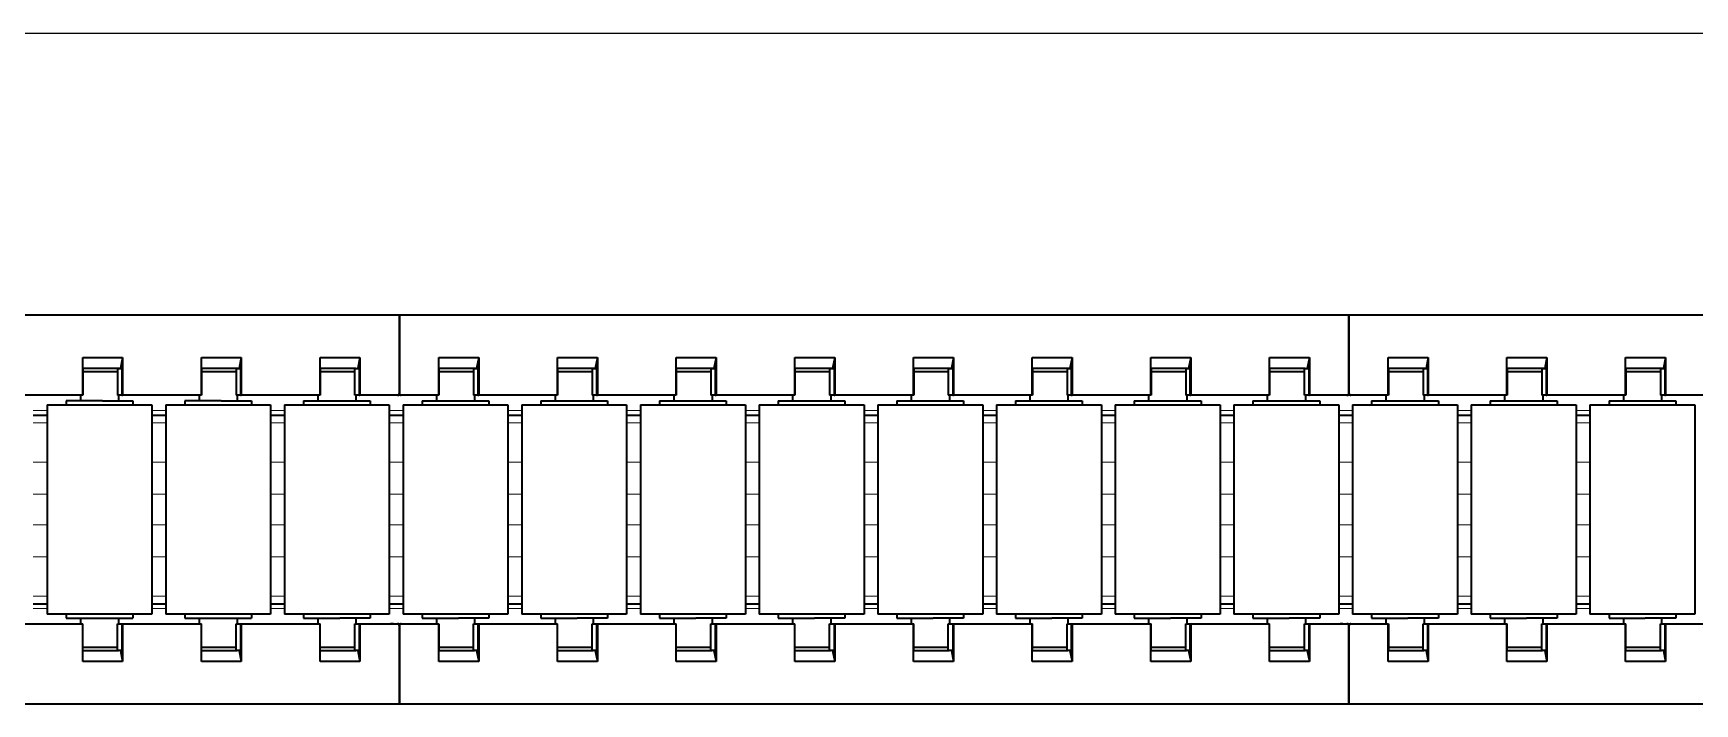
# Model space of a CAD drawing. Header units: inches. Extents: x 185496 to 352137, y 107182 to 179410.
# Drawn here: x 237867.9 to 238042.2, y 165834.1 to 165904.5 of the extents above; entities that cross this region are included whole.
import ezdxf

# ---------------------------------------------------------------- set-up
doc = ezdxf.new("R2010")
doc.units = ezdxf.units.IN
doc.header["$MEASUREMENT"] = 0

# ---------------------------------------------------------------- blocks, each defined once
blk = doc.blocks.new('liaojia')
at = {"color": 7, "lineweight": 35, "ltscale": 0.249049}
for p, q in [((799665.87, -279745.08), (799665.87, -279844.7)), ((799706.67, -279844.7), (799706.67, -279745.08)), ((799665.87, -279844.7), (799665.87, -279944.32)), ((799706.67, -279944.32), (799706.67, -279844.7)), ((799665.87, -279944.32), (799665.87, -280043.94)), ((799706.67, -280043.94), (799706.67, -279944.32))]:
    blk.add_line(p, q, dxfattribs=at)
at = {"color": 7, "lineweight": 35, "ltscale": 0.020671}
for p, q in [((799674.27, -279803.21), (799674.27, -279811.48)), ((799698.27, -279811.48), (799698.27, -279803.21)), ((799674.27, -279815.66), (799674.27, -279823.93)), ((799698.27, -279823.93), (799698.27, -279815.66)), ((799674.27, -279828.12), (799674.27, -279836.39)), ((799698.27, -279836.39), (799698.27, -279828.12)), ((799674.27, -279853.02), (799674.27, -279861.29)), ((799698.27, -279861.29), (799698.27, -279853.02)), ((799674.27, -279865.47), (799674.27, -279873.74)), ((799698.27, -279873.74), (799698.27, -279865.47)), ((799674.27, -279877.93), (799674.27, -279886.2)), ((799698.27, -279886.2), (799698.27, -279877.93)), ((799674.27, -279890.38), (799674.27, -279898.65)), ((799698.27, -279898.65), (799698.27, -279890.38)), ((799674.27, -279902.83), (799674.27, -279911.1)), ((799698.27, -279911.1), (799698.27, -279902.83)), ((799674.27, -279915.28), (799674.27, -279923.55)), ((799698.27, -279923.55), (799698.27, -279915.28)), ((799674.27, -279927.74), (799674.27, -279936)), ((799698.27, -279936), (799698.27, -279927.74)), ((799674.27, -279952.64), (799674.27, -279960.91)), ((799698.27, -279960.91), (799698.27, -279952.64)), ((799674.27, -279965.09), (799674.27, -279973.36)), ((799698.27, -279973.36), (799698.27, -279965.09)), ((799674.27, -279977.55), (799674.27, -279985.81)), ((799698.27, -279985.81), (799698.27, -279977.55))]:
    blk.add_line(p, q, dxfattribs=at)
at = {"color": 7, "lineweight": 35, "ltscale": 0.012551}
for p, q in [((799675.27, -279813.42), (799675.27, -279808.4)), ((799697.27, -279808.4), (799697.27, -279813.42)), ((799675.27, -279825.88), (799675.27, -279820.86)), ((799697.27, -279820.86), (799697.27, -279825.88)), ((799675.27, -279838.33), (799675.27, -279833.31)), ((799697.27, -279833.31), (799697.27, -279838.33)), ((799675.27, -279863.23), (799675.27, -279858.21)), ((799697.27, -279858.21), (799697.27, -279863.23)), ((799675.27, -279875.69), (799675.27, -279870.67)), ((799697.27, -279870.67), (799697.27, -279875.69)), ((799675.27, -279913.04), (799675.27, -279908.02)), ((799697.27, -279908.02), (799697.27, -279913.04)), ((799675.27, -279925.5), (799675.27, -279920.48)), ((799697.27, -279920.48), (799697.27, -279925.5)), ((799675.27, -279962.85), (799675.27, -279957.83)), ((799697.27, -279957.83), (799697.27, -279962.85))]:
    blk.add_line(p, q, dxfattribs=at)
at = {"color": 7, "lineweight": 35, "ltscale": 0.055}
for p, q in [((799675.27, -279808.4), (799697.27, -279808.4)), ((799675.27, -279819.4), (799697.27, -279819.4)), ((799675.27, -279820.86), (799697.27, -279820.86)), ((799675.27, -279831.86), (799697.27, -279831.86)), ((799675.27, -279833.31), (799697.27, -279833.31)), ((799675.27, -279844.31), (799697.27, -279844.31)), ((799675.27, -279845.76), (799697.27, -279845.76)), ((799675.27, -279856.76), (799697.27, -279856.76)), ((799675.27, -279858.21), (799697.27, -279858.21)), ((799675.27, -279869.21), (799697.27, -279869.21)), ((799675.27, -279870.67), (799697.27, -279870.67)), ((799675.27, -279881.67), (799697.27, -279881.67)), ((799675.27, -279883.12), (799697.27, -279883.12)), ((799675.27, -279894.12), (799697.27, -279894.12)), ((799675.27, -279895.57), (799697.27, -279895.57)), ((799675.27, -279906.57), (799697.27, -279906.57)), ((799675.27, -279908.02), (799697.27, -279908.02)), ((799675.27, -279919.02), (799697.27, -279919.02)), ((799675.27, -279920.48), (799697.27, -279920.48)), ((799675.27, -279931.48), (799697.27, -279931.48)), ((799675.27, -279932.93), (799697.27, -279932.93)), ((799675.27, -279943.93), (799697.27, -279943.93)), ((799675.27, -279945.38), (799697.27, -279945.38)), ((799675.27, -279956.38), (799697.27, -279956.38)), ((799675.27, -279957.83), (799697.27, -279957.83)), ((799675.27, -279968.83), (799697.27, -279968.83)), ((799675.27, -279970.29), (799697.27, -279970.29)), ((799675.27, -279981.29), (799697.27, -279981.29))]:
    blk.add_line(p, q, dxfattribs=at)
at = {"color": 7, "lineweight": 35, "ltscale": 0.007987}
for p, q in [((799674.87, -279813.6), (799674.87, -279810.4)), ((799697.67, -279810.4), (799697.67, -279813.6)), ((799674.87, -279826.05), (799674.87, -279822.86)), ((799697.67, -279822.86), (799697.67, -279826.05)), ((799674.87, -279850.96), (799674.87, -279847.76)), ((799697.67, -279847.76), (799697.67, -279850.96)), ((799674.87, -279863.41), (799674.87, -279860.21)), ((799697.67, -279860.21), (799697.67, -279863.41)), ((799674.87, -279875.86), (799674.87, -279872.67)), ((799697.67, -279872.67), (799697.67, -279875.86)), ((799674.87, -279888.31), (799674.87, -279885.12)), ((799697.67, -279885.12), (799697.67, -279888.31)), ((799674.87, -279900.77), (799674.87, -279897.57)), ((799697.67, -279897.57), (799697.67, -279900.77)), ((799674.87, -279913.22), (799674.87, -279910.02)), ((799697.67, -279910.02), (799697.67, -279913.22)), ((799674.87, -279925.67), (799674.87, -279922.48)), ((799697.67, -279922.48), (799697.67, -279925.67)), ((799674.87, -279938.12), (799674.87, -279934.93)), ((799697.67, -279934.93), (799697.67, -279938.12)), ((799674.87, -279950.58), (799674.87, -279947.38)), ((799697.67, -279947.38), (799697.67, -279950.58)), ((799674.87, -279963.03), (799674.87, -279959.83)), ((799697.67, -279963.03), (799697.67, -279959.83))]:
    blk.add_line(p, q, dxfattribs=at)
at = {"color": 7, "lineweight": 35, "ltscale": 0.000999832}
for p, q in [((799674.87, -279810.4), (799675.27, -279810.4)), ((799674.87, -279817.4), (799675.27, -279817.4)), ((799674.87, -279822.86), (799675.27, -279822.86)), ((799674.87, -279829.86), (799675.27, -279829.86)), ((799674.87, -279835.31), (799675.27, -279835.31)), ((799674.87, -279842.31), (799675.27, -279842.31)), ((799674.87, -279847.76), (799675.27, -279847.76)), ((799674.87, -279854.76), (799675.27, -279854.76)), ((799674.87, -279860.21), (799675.27, -279860.21)), ((799674.87, -279867.21), (799675.27, -279867.21)), ((799674.87, -279872.67), (799675.27, -279872.67)), ((799674.87, -279879.67), (799675.27, -279879.67)), ((799674.87, -279885.12), (799675.27, -279885.12)), ((799674.87, -279892.12), (799675.27, -279892.12)), ((799674.87, -279897.57), (799675.27, -279897.57)), ((799674.87, -279904.57), (799675.27, -279904.57)), ((799674.87, -279910.02), (799675.27, -279910.02)), ((799674.87, -279917.02), (799675.27, -279917.02)), ((799674.87, -279922.48), (799675.27, -279922.48)), ((799674.87, -279929.48), (799675.27, -279929.48)), ((799674.87, -279934.93), (799675.27, -279934.93)), ((799674.87, -279941.93), (799675.27, -279941.93)), ((799674.87, -279947.38), (799675.27, -279947.38)), ((799674.87, -279954.38), (799675.27, -279954.38)), ((799674.87, -279959.83), (799675.27, -279959.83)), ((799674.87, -279966.83), (799675.27, -279966.83)), ((799674.87, -279972.29), (799675.27, -279972.29)), ((799674.87, -279979.29), (799675.27, -279979.29))]:
    blk.add_line(p, q, dxfattribs=at)
at = {"color": 7, "lineweight": 35, "ltscale": 0.001}
for p, q in [((799697.27, -279810.4), (799697.67, -279810.4)), ((799697.27, -279817.4), (799697.67, -279817.4)), ((799697.27, -279822.86), (799697.67, -279822.86)), ((799697.27, -279829.86), (799697.67, -279829.86)), ((799697.27, -279835.31), (799697.67, -279835.31)), ((799697.27, -279842.31), (799697.67, -279842.31)), ((799697.27, -279847.76), (799697.67, -279847.76)), ((799697.27, -279854.76), (799697.67, -279854.76)), ((799697.27, -279860.21), (799697.67, -279860.21)), ((799697.27, -279867.21), (799697.67, -279867.21)), ((799697.27, -279872.67), (799697.67, -279872.67)), ((799697.27, -279879.67), (799697.67, -279879.67)), ((799697.27, -279885.12), (799697.67, -279885.12)), ((799697.27, -279892.12), (799697.67, -279892.12)), ((799697.27, -279897.57), (799697.67, -279897.57)), ((799697.27, -279904.57), (799697.67, -279904.57)), ((799697.27, -279910.02), (799697.67, -279910.02)), ((799697.27, -279917.02), (799697.67, -279917.02)), ((799697.27, -279922.48), (799697.67, -279922.48)), ((799697.27, -279929.48), (799697.67, -279929.48)), ((799697.27, -279934.93), (799697.67, -279934.93)), ((799697.27, -279941.93), (799697.67, -279941.93)), ((799697.27, -279947.38), (799697.67, -279947.38)), ((799697.27, -279954.38), (799697.67, -279954.38)), ((799697.27, -279959.83), (799697.67, -279959.83)), ((799697.27, -279966.83), (799697.67, -279966.83)), ((799697.27, -279972.29), (799697.67, -279972.29)), ((799697.27, -279979.29), (799697.67, -279979.29))]:
    blk.add_line(p, q, dxfattribs=at)
at = {"color": 7, "lineweight": 35, "ltscale": 0.002965}
for p, q in [((799670.31, -279811.48), (799671.47, -279811.7)), ((799701.07, -279811.7), (799702.24, -279811.48)), ((799670.31, -279823.93), (799671.47, -279824.15)), ((799701.07, -279824.15), (799702.24, -279823.93)), ((799670.31, -279836.39), (799671.47, -279836.6)), ((799701.07, -279836.6), (799702.24, -279836.39)), ((799670.31, -279848.84), (799671.47, -279849.06)), ((799701.07, -279849.06), (799702.24, -279848.84)), ((799670.31, -279861.29), (799671.47, -279861.51)), ((799701.07, -279861.51), (799702.24, -279861.29)), ((799670.31, -279873.74), (799671.47, -279873.96)), ((799701.07, -279873.96), (799702.24, -279873.74)), ((799670.31, -279886.2), (799671.47, -279886.41)), ((799701.07, -279886.41), (799702.24, -279886.2)), ((799670.31, -279898.65), (799671.47, -279898.87)), ((799701.07, -279898.87), (799702.24, -279898.65)), ((799670.31, -279911.1), (799671.47, -279911.32)), ((799701.07, -279911.32), (799702.24, -279911.1)), ((799670.31, -279923.55), (799671.47, -279923.77)), ((799701.07, -279923.77), (799702.24, -279923.55)), ((799670.31, -279936), (799671.47, -279936.22)), ((799701.07, -279936.22), (799702.24, -279936)), ((799670.31, -279948.46), (799671.47, -279948.68)), ((799701.07, -279948.68), (799702.24, -279948.46)), ((799670.31, -279960.91), (799671.47, -279961.13)), ((799701.07, -279961.13), (799702.24, -279960.91)), ((799670.31, -279973.36), (799671.47, -279973.58)), ((799701.07, -279973.58), (799702.24, -279973.36))]:
    blk.add_line(p, q, dxfattribs=at)
at = {"color": 7, "lineweight": 35, "ltscale": 0.009914}
for p, q in [((799670.31, -279811.48), (799674.27, -279811.48)), ((799698.27, -279811.48), (799702.24, -279811.48)), ((799674.27, -279815.66), (799670.31, -279815.66)), ((799702.24, -279815.66), (799698.27, -279815.66)), ((799670.31, -279823.93), (799674.27, -279823.93)), ((799698.27, -279823.93), (799702.24, -279823.93)), ((799674.27, -279828.12), (799670.31, -279828.12)), ((799702.24, -279828.12), (799698.27, -279828.12)), ((799670.31, -279836.39), (799674.27, -279836.39)), ((799698.27, -279836.39), (799702.24, -279836.39)), ((799674.27, -279840.57), (799670.31, -279840.57)), ((799702.24, -279840.57), (799698.27, -279840.57)), ((799670.31, -279848.84), (799674.27, -279848.84)), ((799698.27, -279848.84), (799702.24, -279848.84)), ((799674.27, -279853.02), (799670.31, -279853.02)), ((799702.24, -279853.02), (799698.27, -279853.02)), ((799670.31, -279861.29), (799674.27, -279861.29)), ((799698.27, -279861.29), (799702.24, -279861.29)), ((799674.27, -279865.47), (799670.31, -279865.47)), ((799702.24, -279865.47), (799698.27, -279865.47)), ((799670.31, -279873.74), (799674.27, -279873.74)), ((799698.27, -279873.74), (799702.24, -279873.74)), ((799674.27, -279877.93), (799670.31, -279877.93)), ((799702.24, -279877.93), (799698.27, -279877.93)), ((799670.31, -279886.2), (799674.27, -279886.2)), ((799698.27, -279886.2), (799702.24, -279886.2)), ((799674.27, -279890.38), (799670.31, -279890.38)), ((799702.24, -279890.38), (799698.27, -279890.38)), ((799670.31, -279898.65), (799674.27, -279898.65)), ((799698.27, -279898.65), (799702.24, -279898.65)), ((799674.27, -279902.83), (799670.31, -279902.83)), ((799702.24, -279902.83), (799698.27, -279902.83)), ((799670.31, -279911.1), (799674.27, -279911.1)), ((799698.27, -279911.1), (799702.24, -279911.1)), ((799674.27, -279915.28), (799670.31, -279915.28)), ((799702.24, -279915.28), (799698.27, -279915.28)), ((799670.31, -279923.55), (799674.27, -279923.55)), ((799698.27, -279923.55), (799702.24, -279923.55)), ((799674.27, -279927.74), (799670.31, -279927.74)), ((799702.24, -279927.74), (799698.27, -279927.74)), ((799670.31, -279936), (799674.27, -279936)), ((799698.27, -279936), (799702.24, -279936)), ((799674.27, -279940.19), (799670.31, -279940.19)), ((799702.24, -279940.19), (799698.27, -279940.19)), ((799670.31, -279948.46), (799674.27, -279948.46)), ((799698.27, -279948.46), (799702.24, -279948.46)), ((799674.27, -279952.64), (799670.31, -279952.64)), ((799702.24, -279952.64), (799698.27, -279952.64)), ((799670.31, -279960.91), (799674.27, -279960.91)), ((799698.27, -279960.91), (799702.24, -279960.91)), ((799674.27, -279965.09), (799670.31, -279965.09)), ((799702.24, -279965.09), (799698.27, -279965.09)), ((799670.31, -279973.36), (799674.27, -279973.36)), ((799698.27, -279973.36), (799702.24, -279973.36)), ((799674.27, -279977.55), (799670.31, -279977.55)), ((799702.24, -279977.55), (799698.27, -279977.55))]:
    blk.add_line(p, q, dxfattribs=at)
at = {"color": 7, "lineweight": 35, "ltscale": 0.01046}
for p, q in [((799670.31, -279815.66), (799670.31, -279811.48)), ((799702.24, -279811.48), (799702.24, -279815.66)), ((799670.31, -279828.12), (799670.31, -279823.93)), ((799702.24, -279823.93), (799702.24, -279828.12)), ((799670.31, -279840.57), (799670.31, -279836.39)), ((799702.24, -279836.39), (799702.24, -279840.57)), ((799670.31, -279853.02), (799670.31, -279848.84)), ((799702.24, -279848.84), (799702.24, -279853.02)), ((799670.31, -279865.47), (799670.31, -279861.29)), ((799702.24, -279861.29), (799702.24, -279865.47)), ((799670.31, -279877.93), (799670.31, -279873.74)), ((799702.24, -279873.74), (799702.24, -279877.93)), ((799670.31, -279890.38), (799670.31, -279886.2)), ((799702.24, -279886.2), (799702.24, -279890.38)), ((799670.31, -279902.83), (799670.31, -279898.65)), ((799702.24, -279898.65), (799702.24, -279902.83)), ((799670.31, -279915.28), (799670.31, -279911.1)), ((799702.24, -279911.1), (799702.24, -279915.28)), ((799670.31, -279927.74), (799670.31, -279923.55)), ((799702.24, -279923.55), (799702.24, -279927.74)), ((799670.31, -279940.19), (799670.31, -279936)), ((799702.24, -279936), (799702.24, -279940.19)), ((799670.31, -279952.64), (799670.31, -279948.46)), ((799702.24, -279948.46), (799702.24, -279952.64)), ((799670.31, -279965.09), (799670.31, -279960.91)), ((799702.24, -279960.91), (799702.24, -279965.09)), ((799670.31, -279977.55), (799670.31, -279973.36)), ((799702.24, -279973.36), (799702.24, -279977.55))]:
    blk.add_line(p, q, dxfattribs=at)
at = {"color": 7, "lineweight": 35, "ltscale": 0.007}
for p, q in [((799671.47, -279811.56), (799674.27, -279811.56)), ((799671.47, -279812.01), (799674.27, -279812.01)), ((799698.27, -279811.56), (799701.07, -279811.56)), ((799701.07, -279812.01), (799698.27, -279812.01)), ((799671.47, -279815.65), (799674.27, -279815.65)), ((799701.07, -279815.65), (799698.27, -279815.65)), ((799671.47, -279824.01), (799674.27, -279824.01)), ((799671.47, -279824.46), (799674.27, -279824.46)), ((799698.27, -279824.01), (799701.07, -279824.01)), ((799701.07, -279824.46), (799698.27, -279824.46)), ((799671.47, -279828.1), (799674.27, -279828.1)), ((799701.07, -279828.1), (799698.27, -279828.1)), ((799671.47, -279836.46), (799674.27, -279836.46)), ((799671.47, -279836.92), (799674.27, -279836.92)), ((799698.27, -279836.46), (799701.07, -279836.46)), ((799701.07, -279836.92), (799698.27, -279836.92)), ((799671.47, -279840.55), (799674.27, -279840.55)), ((799698.27, -279840.55), (799701.07, -279840.55)), ((799671.47, -279848.91), (799674.27, -279848.91)), ((799674.27, -279849.37), (799671.47, -279849.37)), ((799698.27, -279848.91), (799701.07, -279848.91)), ((799701.07, -279849.37), (799698.27, -279849.37)), ((799671.47, -279853.01), (799674.27, -279853.01)), ((799701.07, -279853.01), (799698.27, -279853.01)), ((799671.47, -279861.37), (799674.27, -279861.37)), ((799671.47, -279861.82), (799674.27, -279861.82)), ((799698.27, -279861.37), (799701.07, -279861.37)), ((799701.07, -279861.82), (799698.27, -279861.82)), ((799671.47, -279865.46), (799674.27, -279865.46)), ((799701.07, -279865.46), (799698.27, -279865.46)), ((799671.47, -279873.82), (799674.27, -279873.82)), ((799698.27, -279873.82), (799701.07, -279873.82)), ((799671.47, -279874.27), (799674.27, -279874.27)), ((799701.07, -279874.27), (799698.27, -279874.27)), ((799671.47, -279877.91), (799674.27, -279877.91)), ((799701.07, -279877.91), (799698.27, -279877.91)), ((799671.47, -279886.27), (799674.27, -279886.27)), ((799698.27, -279886.27), (799701.07, -279886.27)), ((799671.47, -279886.73), (799674.27, -279886.73)), ((799701.07, -279886.73), (799698.27, -279886.73)), ((799671.47, -279890.36), (799674.27, -279890.36)), ((799701.07, -279890.36), (799698.27, -279890.36)), ((799671.47, -279898.72), (799674.27, -279898.72)), ((799671.47, -279899.18), (799674.27, -279899.18)), ((799698.27, -279898.72), (799701.07, -279898.72)), ((799701.07, -279899.18), (799698.27, -279899.18)), ((799671.47, -279902.82), (799674.27, -279902.82)), ((799701.07, -279902.82), (799698.27, -279902.82)), ((799671.47, -279911.18), (799674.27, -279911.18)), ((799671.47, -279911.63), (799674.27, -279911.63)), ((799698.27, -279911.18), (799701.07, -279911.18)), ((799701.07, -279911.63), (799698.27, -279911.63)), ((799671.47, -279915.27), (799674.27, -279915.27)), ((799701.07, -279915.27), (799698.27, -279915.27)), ((799671.47, -279923.63), (799674.27, -279923.63)), ((799671.47, -279924.08), (799674.27, -279924.08)), ((799698.27, -279923.63), (799701.07, -279923.63)), ((799701.07, -279924.08), (799698.27, -279924.08)), ((799671.47, -279927.72), (799674.27, -279927.72)), ((799701.07, -279927.72), (799698.27, -279927.72)), ((799671.47, -279936.08), (799674.27, -279936.08)), ((799671.47, -279936.54), (799674.27, -279936.54)), ((799698.27, -279936.08), (799701.07, -279936.08)), ((799701.07, -279936.54), (799698.27, -279936.54)), ((799671.47, -279940.17), (799674.27, -279940.17)), ((799698.27, -279940.17), (799701.07, -279940.17)), ((799671.47, -279948.53), (799674.27, -279948.53)), ((799674.27, -279948.99), (799671.47, -279948.99)), ((799698.27, -279948.53), (799701.07, -279948.53)), ((799701.07, -279948.99), (799698.27, -279948.99)), ((799671.47, -279952.62), (799674.27, -279952.62)), ((799701.07, -279952.62), (799698.27, -279952.62)), ((799671.47, -279960.98), (799674.27, -279960.98)), ((799698.27, -279960.98), (799701.07, -279960.98)), ((799671.47, -279961.44), (799674.27, -279961.44)), ((799701.07, -279961.44), (799698.27, -279961.44)), ((799671.47, -279965.08), (799674.27, -279965.08)), ((799701.07, -279965.08), (799698.27, -279965.08)), ((799671.47, -279973.44), (799674.27, -279973.44)), ((799698.27, -279973.44), (799701.07, -279973.44)), ((799671.47, -279973.89), (799674.27, -279973.89)), ((799701.07, -279973.89), (799698.27, -279973.89)), ((799671.47, -279977.53), (799674.27, -279977.53)), ((799701.07, -279977.53), (799698.27, -279977.53))]:
    blk.add_line(p, q, dxfattribs=at)
at = {"color": 7, "lineweight": 35, "ltscale": 0.000893784}
for p, q in [((799671.47, -279811.91), (799671.47, -279811.56)), ((799701.07, -279811.56), (799701.07, -279811.91)), ((799671.47, -279836.82), (799671.47, -279836.46)), ((799701.07, -279836.46), (799701.07, -279836.82)), ((799671.47, -279849.27), (799671.47, -279848.91)), ((799701.07, -279848.91), (799701.07, -279849.27)), ((799671.47, -279886.63), (799671.47, -279886.27)), ((799701.07, -279886.27), (799701.07, -279886.63)), ((799671.47, -279936.44), (799671.47, -279936.08)), ((799701.07, -279936.08), (799701.07, -279936.44))]:
    blk.add_line(p, q, dxfattribs=at)
at = {"color": 7, "lineweight": 35, "ltscale": 0.000357056}
for p, q in [((799671.47, -279811.7), (799671.47, -279811.56)), ((799671.47, -279824.15), (799671.47, -279824.01)), ((799671.47, -279861.51), (799671.47, -279861.37)), ((799671.47, -279911.32), (799671.47, -279911.18))]:
    blk.add_line(p, q, dxfattribs=at)
at = {"color": 7, "lineweight": 35, "ltscale": 0.000536728}
blk.add_line((799671.47, -279811.7), (799671.47, -279811.91), dxfattribs=at)
at = {"color": 7, "lineweight": 35, "ltscale": 0.009386}
for p, q in [((799671.47, -279811.91), (799671.47, -279815.67)), ((799701.07, -279815.67), (799701.07, -279811.91)), ((799671.47, -279824.37), (799671.47, -279828.12)), ((799701.07, -279828.12), (799701.07, -279824.37)), ((799671.47, -279836.82), (799671.47, -279840.57)), ((799701.07, -279840.57), (799701.07, -279836.82)), ((799671.47, -279849.27), (799671.47, -279853.02)), ((799701.07, -279853.02), (799701.07, -279849.27)), ((799671.47, -279861.72), (799671.47, -279865.48)), ((799701.07, -279865.48), (799701.07, -279861.72)), ((799671.47, -279874.18), (799671.47, -279877.93)), ((799701.07, -279877.93), (799701.07, -279874.18)), ((799671.47, -279886.63), (799671.47, -279890.38)), ((799701.07, -279890.38), (799701.07, -279886.63)), ((799671.47, -279899.08), (799671.47, -279902.83)), ((799701.07, -279902.83), (799701.07, -279899.08)), ((799671.47, -279911.53), (799671.47, -279915.29)), ((799701.07, -279915.29), (799701.07, -279911.53)), ((799671.47, -279923.99), (799671.47, -279927.74)), ((799701.07, -279927.74), (799701.07, -279923.99)), ((799671.47, -279936.44), (799671.47, -279940.19)), ((799701.07, -279940.19), (799701.07, -279936.44)), ((799671.47, -279948.89), (799671.47, -279952.64)), ((799701.07, -279952.64), (799701.07, -279948.89)), ((799671.47, -279961.34), (799671.47, -279965.1)), ((799701.07, -279965.1), (799701.07, -279961.34)), ((799671.47, -279973.79), (799671.47, -279977.55)), ((799701.07, -279977.55), (799701.07, -279973.79))]:
    blk.add_line(p, q, dxfattribs=at)
at = {"color": 7, "lineweight": 35, "ltscale": 0.005169}
for p, q in [((799671.77, -279814.08), (799671.77, -279812.01)), ((799671.77, -279851.44), (799671.77, -279849.37)), ((799671.77, -279951.05), (799671.77, -279948.99))]:
    blk.add_line(p, q, dxfattribs=at)
at = {"color": 7, "lineweight": 35, "ltscale": 0.004297}
for p, q in [((799671.77, -279813.73), (799671.77, -279812.01)), ((799700.77, -279812.01), (799700.77, -279813.73)), ((799671.77, -279838.63), (799671.77, -279836.92)), ((799700.77, -279836.92), (799700.77, -279838.63)), ((799671.77, -279851.09), (799671.77, -279849.37)), ((799700.77, -279849.37), (799700.77, -279851.09)), ((799671.77, -279863.54), (799671.77, -279861.82)), ((799700.77, -279861.82), (799700.77, -279863.54)), ((799671.77, -279875.99), (799671.77, -279874.27)), ((799700.77, -279874.27), (799700.77, -279875.99)), ((799671.77, -279888.44), (799671.77, -279886.73)), ((799700.77, -279886.73), (799700.77, -279888.44)), ((799671.77, -279900.9), (799671.77, -279899.18)), ((799700.77, -279899.18), (799700.77, -279900.9)), ((799671.77, -279913.35), (799671.77, -279911.63)), ((799700.77, -279911.63), (799700.77, -279913.35)), ((799671.77, -279925.8), (799671.77, -279924.08)), ((799700.77, -279924.08), (799700.77, -279925.8)), ((799671.77, -279938.25), (799671.77, -279936.54)), ((799700.77, -279936.54), (799700.77, -279938.25)), ((799671.77, -279950.71), (799671.77, -279948.99)), ((799700.77, -279948.99), (799700.77, -279950.71)), ((799671.77, -279963.16), (799671.77, -279961.44)), ((799700.77, -279961.44), (799700.77, -279963.16)), ((799671.77, -279975.61), (799671.77, -279973.89)), ((799700.77, -279973.89), (799700.77, -279975.61))]:
    blk.add_line(p, q, dxfattribs=at)
at = {"color": 7, "lineweight": 35, "ltscale": 0.000187683}
for p, q in [((799674.27, -279811.56), (799674.27, -279811.48)), ((799698.27, -279811.56), (799698.27, -279811.48)), ((799674.27, -279824.01), (799674.27, -279823.93)), ((799698.27, -279824.01), (799698.27, -279823.93)), ((799674.27, -279861.37), (799674.27, -279861.29)), ((799698.27, -279861.37), (799698.27, -279861.29)), ((799674.27, -279911.18), (799674.27, -279911.1)), ((799698.27, -279911.18), (799698.27, -279911.1))]:
    blk.add_line(p, q, dxfattribs=at)
at = {"color": 7, "lineweight": 35, "ltscale": 0.001138}
for p, q in [((799674.27, -279811.56), (799674.27, -279812.01)), ((799698.27, -279812.01), (799698.27, -279811.56)), ((799674.27, -279824.01), (799674.27, -279824.46)), ((799698.27, -279824.46), (799698.27, -279824.01)), ((799674.27, -279836.46), (799674.27, -279836.92)), ((799698.27, -279836.92), (799698.27, -279836.46)), ((799674.27, -279848.91), (799674.27, -279849.37)), ((799698.27, -279849.37), (799698.27, -279848.91)), ((799674.27, -279861.37), (799674.27, -279861.82)), ((799698.27, -279861.82), (799698.27, -279861.37)), ((799674.27, -279873.82), (799674.27, -279874.27)), ((799698.27, -279874.27), (799698.27, -279873.82)), ((799674.27, -279886.27), (799674.27, -279886.73)), ((799698.27, -279886.73), (799698.27, -279886.27)), ((799674.27, -279898.72), (799674.27, -279899.18)), ((799698.27, -279899.18), (799698.27, -279898.72)), ((799674.27, -279911.18), (799674.27, -279911.63)), ((799698.27, -279911.63), (799698.27, -279911.18)), ((799674.27, -279923.63), (799674.27, -279924.08)), ((799698.27, -279924.08), (799698.27, -279923.63)), ((799674.27, -279936.08), (799674.27, -279936.54)), ((799698.27, -279936.54), (799698.27, -279936.08)), ((799674.27, -279948.53), (799674.27, -279948.99)), ((799698.27, -279948.99), (799698.27, -279948.53)), ((799674.27, -279960.98), (799674.27, -279961.44)), ((799698.27, -279961.44), (799698.27, -279960.98)), ((799674.27, -279973.44), (799674.27, -279973.89)), ((799698.27, -279973.89), (799698.27, -279973.44))]:
    blk.add_line(p, q, dxfattribs=at)
at = {"color": 7, "lineweight": 35, "ltscale": 0.0015}
for p, q in [((799674.27, -279811.9), (799674.87, -279811.9)), ((799697.67, -279811.9), (799698.27, -279811.9)), ((799674.27, -279815.9), (799674.87, -279815.9)), ((799697.67, -279815.9), (799698.27, -279815.9)), ((799674.27, -279824.36), (799674.87, -279824.36)), ((799697.67, -279824.36), (799698.27, -279824.36)), ((799674.27, -279828.36), (799674.87, -279828.36)), ((799697.67, -279828.36), (799698.27, -279828.36)), ((799674.27, -279836.81), (799674.87, -279836.81)), ((799697.67, -279836.81), (799698.27, -279836.81)), ((799674.27, -279840.81), (799674.87, -279840.81)), ((799697.67, -279840.81), (799698.27, -279840.81)), ((799674.27, -279849.26), (799674.87, -279849.26)), ((799697.67, -279849.26), (799698.27, -279849.26)), ((799674.27, -279853.26), (799674.87, -279853.26)), ((799697.67, -279853.26), (799698.27, -279853.26)), ((799674.27, -279861.71), (799674.87, -279861.71)), ((799697.67, -279861.71), (799698.27, -279861.71)), ((799674.27, -279865.71), (799674.87, -279865.71)), ((799697.67, -279865.71), (799698.27, -279865.71)), ((799674.27, -279874.17), (799674.87, -279874.17)), ((799697.67, -279874.17), (799698.27, -279874.17)), ((799674.27, -279878.17), (799674.87, -279878.17)), ((799697.67, -279878.17), (799698.27, -279878.17)), ((799674.27, -279886.62), (799674.87, -279886.62)), ((799697.67, -279886.62), (799698.27, -279886.62)), ((799674.27, -279890.62), (799674.87, -279890.62)), ((799697.67, -279890.62), (799698.27, -279890.62)), ((799674.27, -279899.07), (799674.87, -279899.07)), ((799697.67, -279899.07), (799698.27, -279899.07)), ((799674.27, -279903.07), (799674.87, -279903.07)), ((799697.67, -279903.07), (799698.27, -279903.07)), ((799674.27, -279911.52), (799674.87, -279911.52)), ((799697.67, -279911.52), (799698.27, -279911.52)), ((799674.27, -279915.52), (799674.87, -279915.52)), ((799697.67, -279915.52), (799698.27, -279915.52)), ((799674.27, -279923.98), (799674.87, -279923.98)), ((799697.67, -279923.98), (799698.27, -279923.98)), ((799674.27, -279927.98), (799674.87, -279927.98)), ((799697.67, -279927.98), (799698.27, -279927.98)), ((799674.27, -279936.43), (799674.87, -279936.43)), ((799697.67, -279936.43), (799698.27, -279936.43)), ((799674.27, -279940.43), (799674.87, -279940.43)), ((799697.67, -279940.43), (799698.27, -279940.43)), ((799674.27, -279948.88), (799674.87, -279948.88)), ((799697.67, -279948.88), (799698.27, -279948.88)), ((799674.27, -279952.88), (799674.87, -279952.88)), ((799697.67, -279952.88), (799698.27, -279952.88)), ((799674.27, -279961.33), (799674.87, -279961.33)), ((799697.67, -279961.33), (799698.27, -279961.33)), ((799674.27, -279965.33), (799674.87, -279965.33)), ((799697.67, -279965.33), (799698.27, -279965.33)), ((799674.27, -279973.79), (799674.87, -279973.79)), ((799697.67, -279973.79), (799698.27, -279973.79)), ((799674.27, -279977.79), (799674.87, -279977.79)), ((799697.67, -279977.79), (799698.27, -279977.79))]:
    blk.add_line(p, q, dxfattribs=at)
at = {"color": 7, "lineweight": 35, "ltscale": 0.000243759}
for p, q in [((799701.07, -279812.01), (799701.07, -279811.91)), ((799701.07, -279836.92), (799701.07, -279836.82)), ((799701.07, -279849.37), (799701.07, -279849.27)), ((799701.07, -279886.73), (799701.07, -279886.63)), ((799701.07, -279911.63), (799701.07, -279911.53)), ((799701.07, -279936.54), (799701.07, -279936.44)), ((799701.07, -279973.89), (799701.07, -279973.79))]:
    blk.add_line(p, q, dxfattribs=at)
at = {"color": 7, "lineweight": 13, "ltscale": 0.009093}
for p, q in [((799701.07, -279815.65), (799701.07, -279812.01)), ((799701.07, -279828.1), (799701.07, -279824.46)), ((799701.07, -279840.55), (799701.07, -279836.92)), ((799701.07, -279853.01), (799701.07, -279849.37)), ((799701.07, -279865.46), (799701.07, -279861.82)), ((799701.07, -279877.91), (799701.07, -279874.27)), ((799701.07, -279890.36), (799701.07, -279886.73)), ((799701.07, -279902.82), (799701.07, -279899.18)), ((799701.07, -279915.27), (799701.07, -279911.63)), ((799701.07, -279927.72), (799701.07, -279924.08)), ((799701.07, -279940.17), (799701.07, -279936.54)), ((799701.07, -279952.62), (799701.07, -279948.99)), ((799701.07, -279965.08), (799701.07, -279961.44)), ((799701.07, -279977.53), (799701.07, -279973.89))]:
    blk.add_line(p, q, dxfattribs=at)
at = {"color": 7, "lineweight": 35, "ltscale": 0.004796}
for p, q in [((799671.77, -279815.65), (799671.77, -279813.73)), ((799700.77, -279813.73), (799700.77, -279815.65)), ((799671.77, -279840.55), (799671.77, -279838.63)), ((799700.77, -279838.63), (799700.77, -279840.55)), ((799671.77, -279853.01), (799671.77, -279851.09)), ((799700.77, -279851.09), (799700.77, -279853.01)), ((799671.77, -279865.46), (799671.77, -279863.54)), ((799700.77, -279863.54), (799700.77, -279865.46)), ((799671.77, -279877.91), (799671.77, -279875.99)), ((799700.77, -279875.99), (799700.77, -279877.91)), ((799671.77, -279890.36), (799671.77, -279888.44)), ((799700.77, -279888.44), (799700.77, -279890.36)), ((799671.77, -279902.82), (799671.77, -279900.9)), ((799700.77, -279900.9), (799700.77, -279902.82)), ((799671.77, -279915.27), (799671.77, -279913.35)), ((799700.77, -279913.35), (799700.77, -279915.27)), ((799671.77, -279927.72), (799671.77, -279925.8)), ((799700.77, -279925.8), (799700.77, -279927.72)), ((799671.77, -279940.17), (799671.77, -279938.25)), ((799700.77, -279938.25), (799700.77, -279940.17)), ((799671.77, -279952.62), (799671.77, -279950.71)), ((799700.77, -279950.71), (799700.77, -279952.62)), ((799671.77, -279965.08), (799671.77, -279963.16)), ((799700.77, -279963.16), (799700.77, -279965.08)), ((799671.77, -279977.53), (799671.77, -279975.61)), ((799700.77, -279975.61), (799700.77, -279977.53))]:
    blk.add_line(p, q, dxfattribs=at)
at = {"color": 7, "lineweight": 35, "ltscale": 0.003925}
for p, q in [((799671.77, -279815.65), (799671.77, -279814.08)), ((799671.77, -279828.1), (799671.77, -279826.53)), ((799671.77, -279840.55), (799671.77, -279838.98)), ((799671.77, -279853.01), (799671.77, -279851.44)), ((799671.77, -279865.46), (799671.77, -279863.89)), ((799671.77, -279877.91), (799671.77, -279876.34)), ((799671.77, -279890.36), (799671.77, -279888.79)), ((799671.77, -279902.82), (799671.77, -279901.25)), ((799671.77, -279915.27), (799671.77, -279913.7)), ((799671.77, -279927.72), (799671.77, -279926.15)), ((799671.77, -279940.17), (799671.77, -279938.6)), ((799671.77, -279952.62), (799671.77, -279951.05)), ((799671.77, -279965.08), (799671.77, -279963.51)), ((799671.77, -279977.53), (799671.77, -279975.96))]:
    blk.add_line(p, q, dxfattribs=at)
at = {"color": 7, "lineweight": 35, "ltscale": 0.009513}
for p, q in [((799674.87, -279817.4), (799674.87, -279813.6)), ((799697.67, -279817.4), (799697.67, -279813.6)), ((799674.87, -279829.86), (799674.87, -279826.05)), ((799697.67, -279829.86), (799697.67, -279826.05)), ((799674.87, -279842.31), (799674.87, -279838.5)), ((799697.67, -279842.31), (799697.67, -279838.5)), ((799674.87, -279854.76), (799674.87, -279850.96)), ((799697.67, -279854.76), (799697.67, -279850.96)), ((799674.87, -279867.21), (799674.87, -279863.41)), ((799697.67, -279867.21), (799697.67, -279863.41)), ((799674.87, -279879.67), (799674.87, -279875.86)), ((799697.67, -279879.67), (799697.67, -279875.86)), ((799674.87, -279892.12), (799674.87, -279888.31)), ((799697.67, -279892.12), (799697.67, -279888.31)), ((799674.87, -279904.57), (799674.87, -279900.77)), ((799697.67, -279904.57), (799697.67, -279900.77)), ((799674.87, -279917.02), (799674.87, -279913.22)), ((799697.67, -279917.02), (799697.67, -279913.22)), ((799674.87, -279929.48), (799674.87, -279925.67)), ((799697.67, -279929.48), (799697.67, -279925.67)), ((799674.87, -279941.93), (799674.87, -279938.12)), ((799697.67, -279941.93), (799697.67, -279938.12)), ((799674.87, -279954.38), (799674.87, -279950.58)), ((799697.67, -279954.38), (799697.67, -279950.58)), ((799674.87, -279963.03), (799674.87, -279966.83)), ((799697.67, -279966.83), (799697.67, -279963.03)), ((799674.87, -279975.48), (799674.87, -279979.29)), ((799697.67, -279979.29), (799697.67, -279975.48))]:
    blk.add_line(p, q, dxfattribs=at)
at = {"color": 7, "lineweight": 35, "ltscale": 0.014948}
for p, q in [((799675.27, -279819.4), (799675.27, -279813.42)), ((799697.27, -279813.42), (799697.27, -279819.4)), ((799675.27, -279831.86), (799675.27, -279825.88)), ((799697.27, -279825.88), (799697.27, -279831.86)), ((799675.27, -279856.76), (799675.27, -279850.78)), ((799697.27, -279850.78), (799697.27, -279856.76)), ((799675.27, -279869.21), (799675.27, -279863.23)), ((799697.27, -279863.23), (799697.27, -279869.21)), ((799675.27, -279881.67), (799675.27, -279875.69)), ((799697.27, -279875.69), (799697.27, -279881.67)), ((799675.27, -279894.12), (799675.27, -279888.14)), ((799697.27, -279888.14), (799697.27, -279894.12)), ((799675.27, -279906.57), (799675.27, -279900.59)), ((799697.27, -279900.59), (799697.27, -279906.57)), ((799675.27, -279919.02), (799675.27, -279913.04)), ((799697.27, -279913.04), (799697.27, -279919.02)), ((799675.27, -279931.48), (799675.27, -279925.5)), ((799697.27, -279925.5), (799697.27, -279931.48)), ((799675.27, -279943.93), (799675.27, -279937.95)), ((799697.27, -279937.95), (799697.27, -279943.93)), ((799675.27, -279956.38), (799675.27, -279950.4)), ((799697.27, -279950.4), (799697.27, -279956.38)), ((799675.27, -279968.83), (799675.27, -279962.85)), ((799697.27, -279962.85), (799697.27, -279968.83)), ((799675.27, -279981.29), (799675.27, -279975.31)), ((799697.27, -279975.31), (799697.27, -279981.29))]:
    blk.add_line(p, q, dxfattribs=at)
at = {"color": 7, "lineweight": 35, "ltscale": 4.15802e-05}
for p, q in [((799674.27, -279815.65), (799674.27, -279815.66)), ((799698.27, -279815.66), (799698.27, -279815.65)), ((799701.07, -279815.65), (799701.07, -279815.66)), ((799674.27, -279840.55), (799674.27, -279840.57)), ((799698.27, -279840.57), (799698.27, -279840.55)), ((799701.07, -279840.57), (799701.07, -279840.55)), ((799674.27, -279853.01), (799674.27, -279853.02)), ((799698.27, -279853.02), (799698.27, -279853.01)), ((799701.07, -279853.01), (799701.07, -279853.02)), ((799674.27, -279940.17), (799674.27, -279940.19)), ((799698.27, -279940.19), (799698.27, -279940.17)), ((799701.07, -279940.19), (799701.07, -279940.17))]:
    blk.add_line(p, q, dxfattribs=at)
at = {"color": 7, "lineweight": 13, "ltscale": 0.003631}
for p, q in [((799675.87, -279820.86), (799675.87, -279819.4)), ((799677.19, -279820.86), (799677.19, -279819.4)), ((799681.31, -279820.86), (799681.31, -279819.4)), ((799684.67, -279820.86), (799684.67, -279819.4)), ((799687.88, -279820.86), (799687.88, -279819.4)), ((799691.24, -279820.86), (799691.24, -279819.4)), ((799695.36, -279820.86), (799695.36, -279819.4)), ((799696.67, -279820.86), (799696.67, -279819.4)), ((799675.87, -279833.31), (799675.87, -279831.86)), ((799677.19, -279833.31), (799677.19, -279831.86)), ((799681.31, -279833.31), (799681.31, -279831.86)), ((799684.67, -279833.31), (799684.67, -279831.86)), ((799687.88, -279833.31), (799687.88, -279831.86)), ((799691.24, -279833.31), (799691.24, -279831.86)), ((799695.36, -279833.31), (799695.36, -279831.86)), ((799696.67, -279833.31), (799696.67, -279831.86)), ((799675.87, -279845.76), (799675.87, -279844.31)), ((799677.19, -279845.76), (799677.19, -279844.31)), ((799681.31, -279845.76), (799681.31, -279844.31)), ((799684.67, -279845.76), (799684.67, -279844.31)), ((799687.88, -279845.76), (799687.88, -279844.31)), ((799691.24, -279845.76), (799691.24, -279844.31)), ((799695.36, -279845.76), (799695.36, -279844.31)), ((799696.67, -279845.76), (799696.67, -279844.31)), ((799675.87, -279858.21), (799675.87, -279856.76)), ((799677.19, -279858.21), (799677.19, -279856.76)), ((799681.31, -279858.21), (799681.31, -279856.76)), ((799684.67, -279858.21), (799684.67, -279856.76)), ((799687.88, -279858.21), (799687.88, -279856.76)), ((799691.24, -279858.21), (799691.24, -279856.76)), ((799695.36, -279858.21), (799695.36, -279856.76)), ((799696.67, -279858.21), (799696.67, -279856.76)), ((799675.87, -279870.67), (799675.87, -279869.21)), ((799677.19, -279870.67), (799677.19, -279869.21)), ((799681.31, -279870.67), (799681.31, -279869.21)), ((799684.67, -279870.67), (799684.67, -279869.21)), ((799687.88, -279870.67), (799687.88, -279869.21)), ((799691.24, -279870.67), (799691.24, -279869.21)), ((799695.36, -279870.67), (799695.36, -279869.21)), ((799696.67, -279870.67), (799696.67, -279869.21)), ((799675.87, -279883.12), (799675.87, -279881.67)), ((799677.19, -279883.12), (799677.19, -279881.67)), ((799681.31, -279883.12), (799681.31, -279881.67)), ((799684.67, -279883.12), (799684.67, -279881.67)), ((799687.88, -279883.12), (799687.88, -279881.67)), ((799691.24, -279883.12), (799691.24, -279881.67)), ((799695.36, -279883.12), (799695.36, -279881.67)), ((799696.67, -279883.12), (799696.67, -279881.67)), ((799675.87, -279895.57), (799675.87, -279894.12)), ((799677.19, -279895.57), (799677.19, -279894.12)), ((799681.31, -279895.57), (799681.31, -279894.12)), ((799684.67, -279895.57), (799684.67, -279894.12)), ((799687.88, -279895.57), (799687.88, -279894.12)), ((799691.24, -279895.57), (799691.24, -279894.12)), ((799695.36, -279895.57), (799695.36, -279894.12)), ((799696.67, -279895.57), (799696.67, -279894.12)), ((799675.87, -279908.02), (799675.87, -279906.57)), ((799677.19, -279908.02), (799677.19, -279906.57)), ((799681.31, -279908.02), (799681.31, -279906.57)), ((799684.67, -279908.02), (799684.67, -279906.57)), ((799687.88, -279908.02), (799687.88, -279906.57)), ((799691.24, -279908.02), (799691.24, -279906.57)), ((799695.36, -279908.02), (799695.36, -279906.57)), ((799696.67, -279908.02), (799696.67, -279906.57)), ((799675.87, -279920.48), (799675.87, -279919.02)), ((799677.19, -279920.48), (799677.19, -279919.02)), ((799681.31, -279920.48), (799681.31, -279919.02)), ((799684.67, -279920.48), (799684.67, -279919.02)), ((799687.88, -279920.48), (799687.88, -279919.02)), ((799691.24, -279920.48), (799691.24, -279919.02)), ((799695.36, -279920.48), (799695.36, -279919.02)), ((799696.67, -279920.48), (799696.67, -279919.02)), ((799675.87, -279932.93), (799675.87, -279931.48)), ((799677.19, -279932.93), (799677.19, -279931.48)), ((799681.31, -279932.93), (799681.31, -279931.48)), ((799684.67, -279932.93), (799684.67, -279931.48)), ((799687.88, -279932.93), (799687.88, -279931.48)), ((799691.24, -279932.93), (799691.24, -279931.48)), ((799695.36, -279932.93), (799695.36, -279931.48)), ((799696.67, -279932.93), (799696.67, -279931.48)), ((799675.87, -279945.38), (799675.87, -279943.93)), ((799677.19, -279945.38), (799677.19, -279943.93)), ((799681.31, -279945.38), (799681.31, -279943.93)), ((799684.67, -279945.38), (799684.67, -279943.93)), ((799687.88, -279945.38), (799687.88, -279943.93)), ((799691.24, -279945.38), (799691.24, -279943.93)), ((799695.36, -279945.38), (799695.36, -279943.93)), ((799696.67, -279945.38), (799696.67, -279943.93)), ((799675.87, -279957.83), (799675.87, -279956.38)), ((799677.19, -279957.83), (799677.19, -279956.38)), ((799681.31, -279957.83), (799681.31, -279956.38)), ((799684.67, -279957.83), (799684.67, -279956.38)), ((799687.88, -279957.83), (799687.88, -279956.38)), ((799691.24, -279957.83), (799691.24, -279956.38)), ((799695.36, -279957.83), (799695.36, -279956.38)), ((799696.67, -279957.83), (799696.67, -279956.38)), ((799675.87, -279970.29), (799675.87, -279968.83)), ((799677.19, -279970.29), (799677.19, -279968.83)), ((799681.31, -279970.29), (799681.31, -279968.83)), ((799684.67, -279970.29), (799684.67, -279968.83)), ((799687.88, -279970.29), (799687.88, -279968.83)), ((799691.24, -279970.29), (799691.24, -279968.83)), ((799695.36, -279970.29), (799695.36, -279968.83)), ((799696.67, -279970.29), (799696.67, -279968.83)), ((799675.87, -279982.74), (799675.87, -279981.29)), ((799677.19, -279982.74), (799677.19, -279981.29)), ((799681.31, -279982.74), (799681.31, -279981.29)), ((799684.67, -279982.74), (799684.67, -279981.29)), ((799687.88, -279982.74), (799687.88, -279981.29)), ((799691.24, -279982.74), (799691.24, -279981.29)), ((799695.36, -279982.74), (799695.36, -279981.29)), ((799696.67, -279982.74), (799696.67, -279981.29))]:
    blk.add_line(p, q, dxfattribs=at)
at = {"color": 7, "lineweight": 35, "ltscale": 0.003631}
for p, q in [((799676.37, -279820.86), (799676.37, -279819.4)), ((799696.17, -279820.86), (799696.17, -279819.4)), ((799676.37, -279833.31), (799676.37, -279831.86)), ((799696.17, -279833.31), (799696.17, -279831.86)), ((799676.37, -279845.76), (799676.37, -279844.31)), ((799696.17, -279845.76), (799696.17, -279844.31)), ((799676.37, -279858.21), (799676.37, -279856.76)), ((799696.17, -279858.21), (799696.17, -279856.76)), ((799676.37, -279870.67), (799676.37, -279869.21)), ((799696.17, -279870.67), (799696.17, -279869.21)), ((799676.37, -279883.12), (799676.37, -279881.67)), ((799696.17, -279883.12), (799696.17, -279881.67)), ((799676.37, -279895.57), (799676.37, -279894.12)), ((799696.17, -279895.57), (799696.17, -279894.12)), ((799676.37, -279908.02), (799676.37, -279906.57)), ((799696.17, -279908.02), (799696.17, -279906.57)), ((799676.37, -279920.48), (799676.37, -279919.02)), ((799696.17, -279920.48), (799696.17, -279919.02)), ((799676.37, -279932.93), (799676.37, -279931.48)), ((799696.17, -279932.93), (799696.17, -279931.48)), ((799676.37, -279945.38), (799676.37, -279943.93)), ((799696.17, -279945.38), (799696.17, -279943.93)), ((799676.37, -279957.83), (799676.37, -279956.38)), ((799696.17, -279957.83), (799696.17, -279956.38)), ((799676.37, -279970.29), (799676.37, -279968.83)), ((799696.17, -279970.29), (799696.17, -279968.83)), ((799676.37, -279982.74), (799676.37, -279981.29)), ((799696.17, -279982.74), (799696.17, -279981.29))]:
    blk.add_line(p, q, dxfattribs=at)
at = {"color": 7, "lineweight": 35, "ltscale": 0.000894165}
for p, q in [((799671.47, -279824.37), (799671.47, -279824.01)), ((799701.07, -279824.01), (799701.07, -279824.37))]:
    blk.add_line(p, q, dxfattribs=at)
at = {"color": 7, "lineweight": 35, "ltscale": 0.000537109}
for p, q in [((799671.47, -279824.15), (799671.47, -279824.37)), ((799671.47, -279836.6), (799671.47, -279836.82)), ((799671.47, -279849.27), (799671.47, -279849.06)), ((799671.47, -279873.96), (799671.47, -279874.18)), ((799671.47, -279886.41), (799671.47, -279886.63)), ((799671.47, -279898.87), (799671.47, -279899.08)), ((799671.47, -279923.77), (799671.47, -279923.99)), ((799671.47, -279948.89), (799671.47, -279948.68)), ((799671.47, -279961.13), (799671.47, -279961.34)), ((799671.47, -279973.58), (799671.47, -279973.79))]:
    blk.add_line(p, q, dxfattribs=at)
at = {"color": 7, "lineweight": 35, "ltscale": 0.005168}
for p, q in [((799671.77, -279826.53), (799671.77, -279824.46)), ((799671.77, -279838.98), (799671.77, -279836.92)), ((799671.77, -279863.89), (799671.77, -279861.82)), ((799671.77, -279876.34), (799671.77, -279874.27)), ((799671.77, -279888.79), (799671.77, -279886.73)), ((799671.77, -279901.25), (799671.77, -279899.18)), ((799671.77, -279913.7), (799671.77, -279911.63)), ((799671.77, -279926.15), (799671.77, -279924.08)), ((799671.77, -279938.6), (799671.77, -279936.54)), ((799671.77, -279963.51), (799671.77, -279961.44)), ((799671.77, -279975.96), (799671.77, -279973.89))]:
    blk.add_line(p, q, dxfattribs=at)
at = {"color": 7, "lineweight": 35, "ltscale": 0.004296}
for p, q in [((799671.77, -279826.18), (799671.77, -279824.46)), ((799700.77, -279824.46), (799700.77, -279826.18))]:
    blk.add_line(p, q, dxfattribs=at)
at = {"color": 7, "lineweight": 35, "ltscale": 0.000243378}
blk.add_line((799701.07, -279824.46), (799701.07, -279824.37), dxfattribs=at)
at = {"color": 7, "lineweight": 35, "ltscale": 0.004797}
for p, q in [((799671.77, -279828.1), (799671.77, -279826.18)), ((799700.77, -279826.18), (799700.77, -279828.1))]:
    blk.add_line(p, q, dxfattribs=at)
at = {"color": 7, "lineweight": 35, "ltscale": 4.11987e-05}
for p, q in [((799674.27, -279828.1), (799674.27, -279828.12)), ((799698.27, -279828.12), (799698.27, -279828.1)), ((799701.07, -279828.1), (799701.07, -279828.12)), ((799674.27, -279965.08), (799674.27, -279965.09)), ((799698.27, -279965.09), (799698.27, -279965.08)), ((799701.07, -279965.08), (799701.07, -279965.09))]:
    blk.add_line(p, q, dxfattribs=at)
at = {"color": 7, "lineweight": 35, "ltscale": 0.007988}
for p, q in [((799674.87, -279838.5), (799674.87, -279835.31)), ((799697.67, -279835.31), (799697.67, -279838.5)), ((799674.87, -279975.48), (799674.87, -279972.29)), ((799697.67, -279975.48), (799697.67, -279972.29))]:
    blk.add_line(p, q, dxfattribs=at)
at = {"color": 7, "lineweight": 35, "ltscale": 0.000356674}
for p, q in [((799671.47, -279836.6), (799671.47, -279836.46)), ((799671.47, -279849.06), (799671.47, -279848.91)), ((799671.47, -279886.41), (799671.47, -279886.27))]:
    blk.add_line(p, q, dxfattribs=at)
at = {"color": 7, "lineweight": 35, "ltscale": 0.000188065}
for p, q in [((799674.27, -279836.46), (799674.27, -279836.39)), ((799698.27, -279836.46), (799698.27, -279836.39)), ((799674.27, -279848.91), (799674.27, -279848.84)), ((799698.27, -279848.91), (799698.27, -279848.84))]:
    blk.add_line(p, q, dxfattribs=at)
at = {"color": 7, "lineweight": 35, "ltscale": 0.014949}
for p, q in [((799675.27, -279844.31), (799675.27, -279838.33)), ((799697.27, -279838.33), (799697.27, -279844.31))]:
    blk.add_line(p, q, dxfattribs=at)
at = {"color": 7, "lineweight": 35, "ltscale": 0.009837}
for p, q in [((799674.27, -279840.57), (799674.27, -279844.5)), ((799698.27, -279844.5), (799698.27, -279840.57)), ((799674.27, -279844.9), (799674.27, -279848.84)), ((799698.27, -279848.84), (799698.27, -279844.9)), ((799674.27, -279940.19), (799674.27, -279944.12)), ((799698.27, -279944.12), (799698.27, -279940.19)), ((799674.27, -279944.52), (799674.27, -279948.46)), ((799698.27, -279948.46), (799698.27, -279944.52))]:
    blk.add_line(p, q, dxfattribs=at)
at = {"color": 7, "lineweight": 35, "ltscale": 0.00032692}
for p, q in [((799665.87, -279844.47), (799665.87, -279844.6)), ((799665.87, -279944.09), (799665.87, -279944.22))]:
    blk.add_line(p, q, dxfattribs=at)
at = {"color": 7, "lineweight": 35, "ltscale": 0.000653458}
for p, q in [((799674.27, -279844.5), (799674.27, -279844.77)), ((799698.27, -279844.77), (799698.27, -279844.5)), ((799665.87, -279844.7), (799665.87, -279844.97)), ((799665.87, -279944.32), (799665.87, -279944.58))]:
    blk.add_line(p, q, dxfattribs=at)
at = {"color": 7, "lineweight": 35, "ltscale": 0.0205}
for p, q in [((799665.87, -279844.7), (799674.07, -279844.7)), ((799674.07, -279844.7), (799665.87, -279844.7)), ((799698.47, -279844.7), (799706.67, -279844.7)), ((799706.67, -279844.7), (799698.47, -279844.7)), ((799665.87, -279944.32), (799674.07, -279944.32)), ((799674.07, -279944.32), (799665.87, -279944.32)), ((799698.47, -279944.32), (799706.67, -279944.32)), ((799706.67, -279944.32), (799698.47, -279944.32))]:
    blk.add_line(p, q, dxfattribs=at)
at = {"color": 7, "lineweight": 35, "ltscale": 0.000336075}
blk.add_line((799674.27, -279844.77), (799674.27, -279844.9), dxfattribs=at)
at = {"color": 7, "lineweight": 35, "ltscale": 0.012552}
for p, q in [((799675.27, -279850.78), (799675.27, -279845.76)), ((799697.27, -279845.76), (799697.27, -279850.78)), ((799675.27, -279888.14), (799675.27, -279883.12)), ((799697.27, -279883.12), (799697.27, -279888.14)), ((799675.27, -279900.59), (799675.27, -279895.57)), ((799697.27, -279895.57), (799697.27, -279900.59)), ((799675.27, -279937.95), (799675.27, -279932.93)), ((799697.27, -279932.93), (799697.27, -279937.95)), ((799675.27, -279950.4), (799675.27, -279945.38)), ((799697.27, -279945.38), (799697.27, -279950.4)), ((799675.27, -279975.31), (799675.27, -279970.29)), ((799697.27, -279970.29), (799697.27, -279975.31))]:
    blk.add_line(p, q, dxfattribs=at)
at = {"color": 7, "lineweight": 35, "ltscale": 0.001377}
for p, q in [((799698.27, -279845.32), (799698.27, -279844.77)), ((799698.27, -279944.94), (799698.27, -279944.39))]:
    blk.add_line(p, q, dxfattribs=at)
at = {"color": 7, "lineweight": 35, "ltscale": 0.000746918}
blk.add_line((799698.27, -279845.32), (799698.27, -279845.62), dxfattribs=at)
at = {"color": 7, "lineweight": 35, "ltscale": 0.000828171}
blk.add_line((799698.27, -279845.95), (799698.27, -279845.62), dxfattribs=at)
at = {"color": 7, "lineweight": 35, "ltscale": 0.000893974}
for p, q in [((799671.47, -279861.72), (799671.47, -279861.37)), ((799701.07, -279861.37), (799701.07, -279861.72)), ((799671.47, -279874.18), (799671.47, -279873.82)), ((799701.07, -279873.82), (799701.07, -279874.18)), ((799671.47, -279899.08), (799671.47, -279898.72)), ((799701.07, -279898.72), (799701.07, -279899.08)), ((799671.47, -279911.53), (799671.47, -279911.18)), ((799701.07, -279911.18), (799701.07, -279911.53)), ((799671.47, -279923.99), (799671.47, -279923.63)), ((799701.07, -279923.63), (799701.07, -279923.99)), ((799671.47, -279948.89), (799671.47, -279948.53)), ((799701.07, -279948.53), (799701.07, -279948.89)), ((799671.47, -279961.34), (799671.47, -279960.98)), ((799701.07, -279960.98), (799701.07, -279961.34)), ((799671.47, -279973.79), (799671.47, -279973.44)), ((799701.07, -279973.44), (799701.07, -279973.79))]:
    blk.add_line(p, q, dxfattribs=at)
at = {"color": 7, "lineweight": 35, "ltscale": 0.000536919}
for p, q in [((799671.47, -279861.51), (799671.47, -279861.72)), ((799671.47, -279911.32), (799671.47, -279911.53)), ((799671.47, -279936.22), (799671.47, -279936.44))]:
    blk.add_line(p, q, dxfattribs=at)
at = {"color": 7, "lineweight": 35, "ltscale": 0.000243568}
for p, q in [((799701.07, -279861.82), (799701.07, -279861.72)), ((799701.07, -279874.27), (799701.07, -279874.18)), ((799701.07, -279899.18), (799701.07, -279899.08)), ((799701.07, -279924.08), (799701.07, -279923.99)), ((799701.07, -279948.99), (799701.07, -279948.89)), ((799701.07, -279961.44), (799701.07, -279961.34))]:
    blk.add_line(p, q, dxfattribs=at)
at = {"color": 7, "lineweight": 35, "ltscale": 4.13895e-05}
for p, q in [((799674.27, -279865.46), (799674.27, -279865.47)), ((799698.27, -279865.47), (799698.27, -279865.46)), ((799701.07, -279865.46), (799701.07, -279865.47)), ((799674.27, -279877.91), (799674.27, -279877.93)), ((799698.27, -279877.93), (799698.27, -279877.91)), ((799701.07, -279877.91), (799701.07, -279877.93)), ((799674.27, -279890.36), (799674.27, -279890.38)), ((799698.27, -279890.38), (799698.27, -279890.36)), ((799701.07, -279890.36), (799701.07, -279890.38)), ((799674.27, -279902.82), (799674.27, -279902.83)), ((799698.27, -279902.83), (799698.27, -279902.82)), ((799701.07, -279902.82), (799701.07, -279902.83)), ((799674.27, -279915.27), (799674.27, -279915.28)), ((799698.27, -279915.28), (799698.27, -279915.27)), ((799701.07, -279915.27), (799701.07, -279915.28)), ((799674.27, -279927.72), (799674.27, -279927.74)), ((799698.27, -279927.74), (799698.27, -279927.72)), ((799701.07, -279927.72), (799701.07, -279927.74)), ((799674.27, -279952.62), (799674.27, -279952.64)), ((799698.27, -279952.64), (799698.27, -279952.62)), ((799701.07, -279952.62), (799701.07, -279952.64)), ((799674.27, -279977.53), (799674.27, -279977.55)), ((799698.27, -279977.55), (799698.27, -279977.53)), ((799701.07, -279977.53), (799701.07, -279977.55))]:
    blk.add_line(p, q, dxfattribs=at)
at = {"color": 7, "lineweight": 35, "ltscale": 0.000356865}
for p, q in [((799671.47, -279873.96), (799671.47, -279873.82)), ((799671.47, -279898.87), (799671.47, -279898.72)), ((799671.47, -279923.77), (799671.47, -279923.63)), ((799671.47, -279936.22), (799671.47, -279936.08)), ((799671.47, -279948.68), (799671.47, -279948.53)), ((799671.47, -279961.13), (799671.47, -279960.98)), ((799671.47, -279973.58), (799671.47, -279973.44))]:
    blk.add_line(p, q, dxfattribs=at)
at = {"color": 7, "lineweight": 35, "ltscale": 0.000187874}
for p, q in [((799674.27, -279873.82), (799674.27, -279873.74)), ((799698.27, -279873.82), (799698.27, -279873.74)), ((799674.27, -279886.27), (799674.27, -279886.2)), ((799698.27, -279886.27), (799698.27, -279886.2)), ((799674.27, -279898.72), (799674.27, -279898.65)), ((799698.27, -279898.72), (799698.27, -279898.65)), ((799674.27, -279923.63), (799674.27, -279923.55)), ((799698.27, -279923.63), (799698.27, -279923.55)), ((799674.27, -279936.08), (799674.27, -279936)), ((799698.27, -279936.08), (799698.27, -279936)), ((799674.27, -279948.53), (799674.27, -279948.46)), ((799698.27, -279948.53), (799698.27, -279948.46)), ((799674.27, -279960.98), (799674.27, -279960.91)), ((799698.27, -279960.98), (799698.27, -279960.91)), ((799674.27, -279973.44), (799674.27, -279973.36)), ((799698.27, -279973.44), (799698.27, -279973.36))]:
    blk.add_line(p, q, dxfattribs=at)
at = {"color": 7, "lineweight": 35, "ltscale": 0.000653648}
for p, q in [((799674.27, -279944.12), (799674.27, -279944.39)), ((799698.27, -279944.39), (799698.27, -279944.12))]:
    blk.add_line(p, q, dxfattribs=at)
at = {"color": 7, "lineweight": 35, "ltscale": 0.000336266}
blk.add_line((799674.27, -279944.39), (799674.27, -279944.52), dxfattribs=at)
at = {"color": 7, "lineweight": 35, "ltscale": 0.000747108}
blk.add_line((799698.27, -279944.94), (799698.27, -279945.24), dxfattribs=at)
at = {"color": 7, "lineweight": 35, "ltscale": 0.00082798}
blk.add_line((799698.27, -279945.57), (799698.27, -279945.24), dxfattribs=at)
at = {"color": 7, "lineweight": 35}
for centre, start_param, end_param in [((799674.07, -279844.5), 4.712389, 6.283185), ((799698.47, -279844.5), 3.141593, 4.712389), ((799674.07, -279844.9), 6.283185, 7.853982), ((799674.07, -279844.77), 5.932216, 6.283185), ((799698.47, -279844.9), 1.570796, 3.141593), ((799698.47, -279844.77), 3.141593, 3.492593), ((799674.07, -279944.12), 4.712389, 6.283185), ((799674.07, -279944.52), 6.283185, 7.853982), ((799674.07, -279944.39), 5.932216, 6.283185), ((799698.47, -279944.12), 3.141593, 4.712389), ((799698.47, -279944.52), 1.570796, 3.141593), ((799698.47, -279944.39), 3.141593, 3.492593)]:
    blk.add_ellipse(centre, major_axis=(0.2, 0), ratio=0.996195, start_param=start_param, end_param=end_param, dxfattribs=at)

msp = doc.modelspace()

# ---------------------------------------------------------------- linework, layer by layer
at = {"color": 5, "ltscale": 100}
msp.add_line((237095.92, 165904.49, 276290.76), (243239.9, 165904.49), dxfattribs=at)

# ---------------------------------------------------------------- block references
at = {"color": 30, "rotation": 270}
msp.add_blockref('liaojia', (517850.65, 965540.76, 276290.76), dxfattribs=at)

doc.saveas('drawing.dxf')
